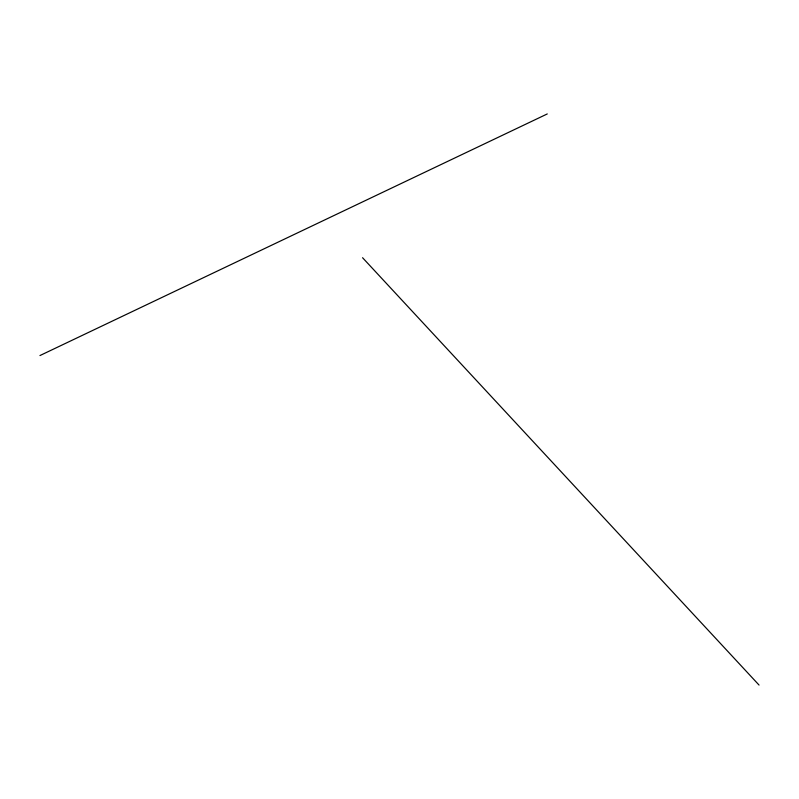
<?xml version="1.0" encoding="UTF-8"?>
<svg xmlns="http://www.w3.org/2000/svg" width="799" height="799" viewBox="0 0 799 799"><rect width="100%" height="100%" fill="white"/><g stroke="black" fill="none" stroke-linecap="round" stroke-linejoin="round"><path stroke-width="1.2" d="M39.95 355.555L547.275 113.937M362.566 257.717L759.05 685.063"/></g></svg>
